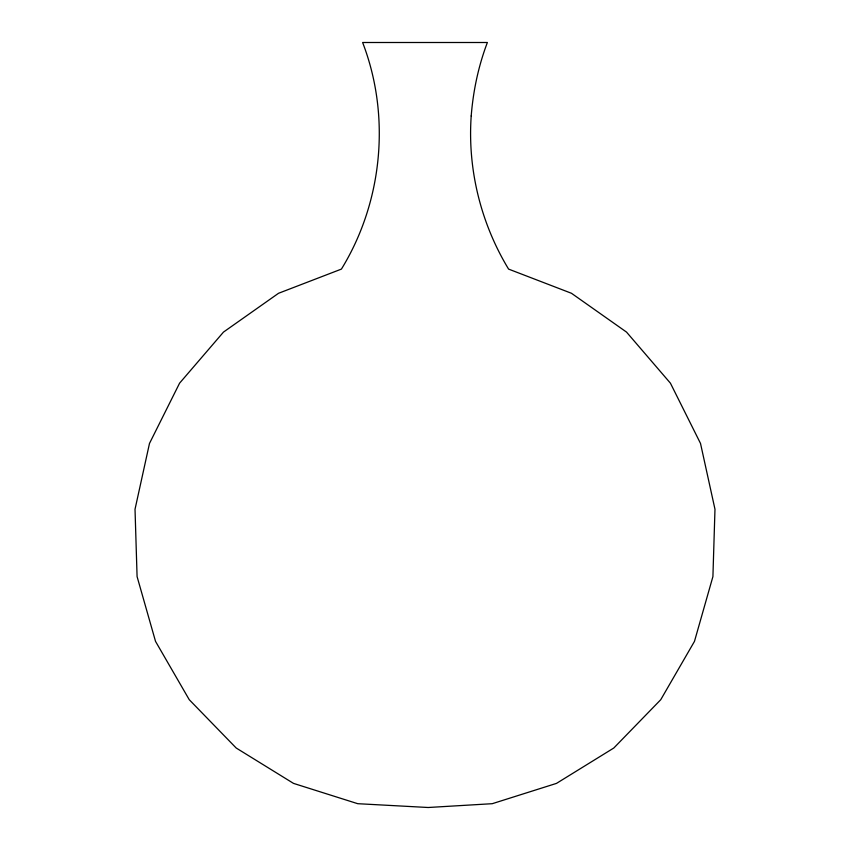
<?xml version="1.0" encoding="UTF-8"?>
<svg xmlns="http://www.w3.org/2000/svg" width="850" height="850" viewBox="0 0 850 850"><rect width="100%" height="100%" fill="white"/><g stroke="black" fill="none" stroke-linecap="round" stroke-linejoin="round"><path stroke-width="1.27" d="M471.208 115.94C467.457 169.299 480.866 223.412 508.587 269.099L571.466 293.282L626.524 332.095L670.427 383.191L700.517 443.456L714.977 509.256L712.916 576.587L694.471 641.378L660.747 699.699L613.806 748.011L556.484 783.392L492.246 803.696L428.198 807.5L357.754 803.696L293.516 783.392L236.194 748.011L189.252 699.699L155.529 641.378L137.084 576.587L135.023 509.256L149.483 443.456L179.573 383.191L223.476 332.095L278.534 293.282L341.413 269.099C382.649 202.034 390.968 116.025 362.621 42.5L487.379 42.5C478.433 66.024 473.195 90.865 471.208 115.94"/></g></svg>
